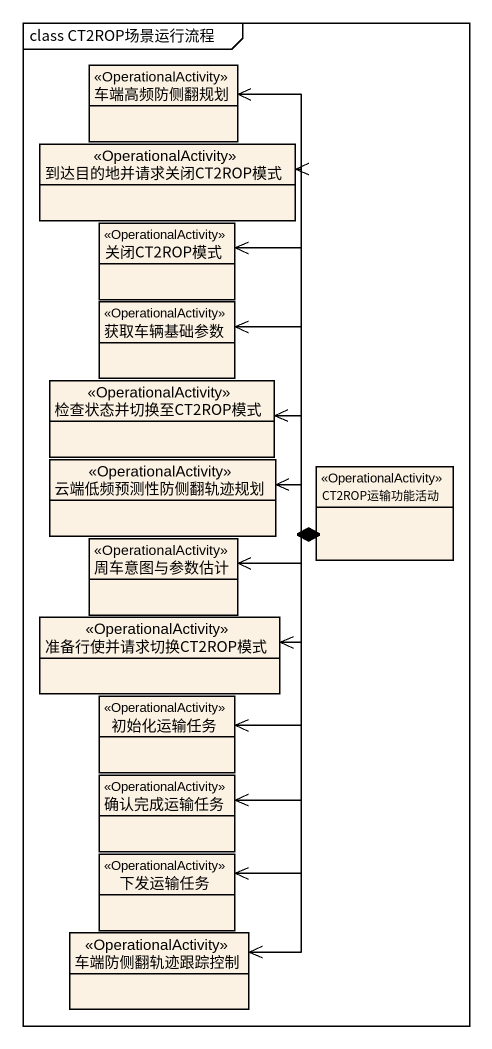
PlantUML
@startuml
mainframe class CT2ROP场景运行流程
hide circle
hide empty members
class 车端高频防侧翻规划 <<OperationalActivity>>
class 到达目的地并请求关闭CT2ROP模式 <<OperationalActivity>>
class 关闭CT2ROP模式 <<OperationalActivity>>
class 获取车辆基础参数 <<OperationalActivity>>
class 检查状态并切换至CT2ROP模式 <<OperationalActivity>>
class 云端低频预测性防侧翻轨迹规划 <<OperationalActivity>>
class CT2ROP运输功能活动 <<OperationalActivity>>
class 周车意图与参数估计 <<OperationalActivity>>
class 准备行使并请求切换CT2ROP模式 <<OperationalActivity>>
class 初始化运输任务 <<OperationalActivity>>
class 确认完成运输任务 <<OperationalActivity>>
class 下发运输任务 <<OperationalActivity>>
class 车端防侧翻轨迹跟踪控制 <<OperationalActivity>>
CT2ROP运输功能活动 *-up-> 车端高频防侧翻规划
CT2ROP运输功能活动 *-up-> 到达目的地并请求关闭CT2ROP模式
CT2ROP运输功能活动 *-up-> 关闭CT2ROP模式
CT2ROP运输功能活动 *-up-> 获取车辆基础参数
CT2ROP运输功能活动 *-left-> 检查状态并切换至CT2ROP模式
CT2ROP运输功能活动 *-left-> 云端低频预测性防侧翻轨迹规划
CT2ROP运输功能活动 *-left-> 周车意图与参数估计
CT2ROP运输功能活动 *--> 准备行使并请求切换CT2ROP模式
CT2ROP运输功能活动 *--> 初始化运输任务
CT2ROP运输功能活动 *--> 确认完成运输任务
CT2ROP运输功能活动 *--> 下发运输任务
CT2ROP运输功能活动 *--> 车端防侧翻轨迹跟踪控制
@enduml
